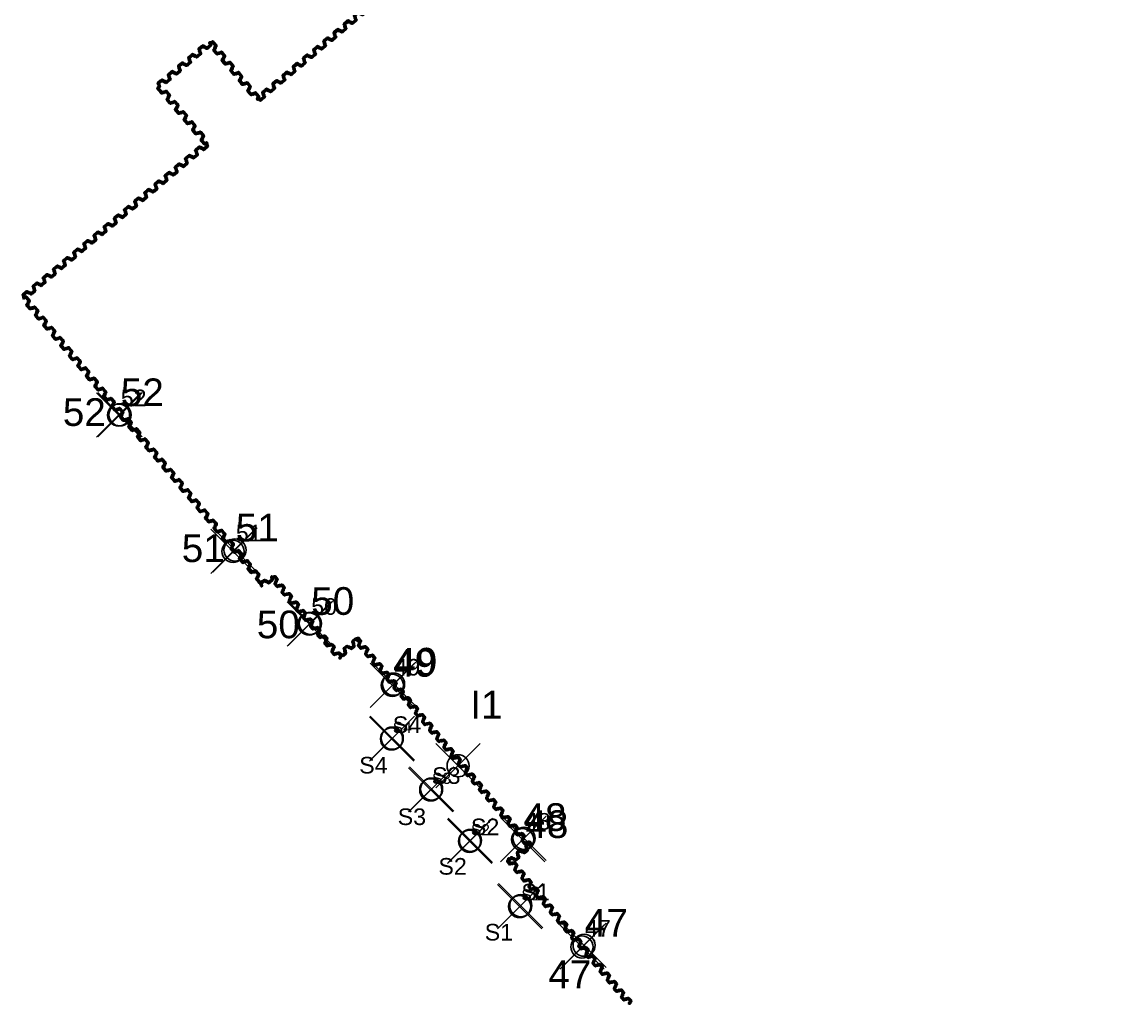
# Model space of a CAD drawing. Header units: millimetres. Extents: x 119306 to 119583, y 90285 to 90586.
# Drawn here: x 119307.5 to 119406.7, y 90413.3 to 90502.1 of the extents above; entities that cross this region are included whole.
import ezdxf

# ---------------------------------------------------------------- set-up
doc = ezdxf.new("R2010")
doc.units = ezdxf.units.MM
doc.header["$PDMODE"] = 35
doc.header["$PDSIZE"] = 2
doc.linetypes.add('Оси_200_Кронштадт_22$0$CENTER', pattern=[2, 1.25, -0.25, 0.25, -0.25])
doc.layers.add('_ТРАНШЕЯ', color=94, linetype='Continuous', lineweight=50)
for name, color, linetype in [('Лит Д Цикл 0', 7, 'Continuous'), ('Лит Д Цикл 54', 30, 'Continuous'), ('ЛитД Цикл 53', 3, 'Continuous'), ('Уч. 4 Инклинометры', 170, 'Continuous'), ('Уч.3 Цикл 23', 30, 'Continuous'), ('Уч.4 Цикл 0', 10, 'Continuous'), ('Уч.4 Цикл 50', 3, 'Continuous'), ('Уч.4 Цикл 51', 30, 'Continuous'), ('Шпунт уч.4', 10, 'Continuous')]:
    doc.layers.add(name, color=color, linetype=linetype)
doc.layers.add('ШПУНТ VL 606a', color=4, linetype='Continuous', lineweight=50, true_color=0x00ffff)
doc.layers.add('ШПУНТ Ларсен 5УМ', color=1, linetype='Continuous', lineweight=50, true_color=0xff0000)
doc.layers.get('_ТРАНШЕЯ').off()
doc.styles.get("Standard").update_dxf_attribs({"font": 'arial.ttf'})

# ---------------------------------------------------------------- blocks, each defined once
blk = doc.blocks.new('*U12')
at = {"layer": 'ШПУНТ Ларсен 5УМ'}
for points in [[(-0.515, 0.007), (-0.515, 0.011, -0.414214), (-0.503, 0.023), (-0.473, 0.023, -0.339474), (-0.467, 0.019), (-0.416, -0.171, 0.339474), (-0.389, -0.192), (-0.389, -0.192), (-0.098, -0.192, 0.339474), (-0.071, -0.171), (-0.02, 0.019, -0.339474), (-0.014, 0.023), (0.016, 0.023, -0.414214), (0.028, 0.011), (0.028, 0.007, -0.414214), (0.008, -0.013), (0.002, -0.013, -0.662315), (0, -0.009), (0.016, 0.007, 0.662315), (0.014, 0.012), (-0.004, 0.012, 0.339474), (-0.012, 0.007), (-0.065, -0.19, -0.339474), (-0.098, -0.215), (-0.389, -0.215), (-0.389, -0.215, -0.339474), (-0.422, -0.19), (-0.475, 0.007, 0.339474), (-0.483, 0.012), (-0.501, 0.012, 0.662315), (-0.503, 0.007), (-0.487, -0.009, -0.662315), (-0.489, -0.013), (-0.495, -0.013, -0.414214)], [(-0.015, -0.008), (-0.015, -0.012, 0.414214), (-0.003, -0.024), (0.027, -0.024, 0.339474), (0.033, -0.019), (0.084, 0.171, -0.339474), (0.111, 0.192), (0.111, 0.192), (0.402, 0.192, -0.339474), (0.429, 0.171), (0.48, -0.019, 0.339474), (0.486, -0.024), (0.516, -0.024, 0.414214), (0.528, -0.012), (0.528, -0.008, 0.414214), (0.508, 0.012), (0.502, 0.012, 0.662315), (0.5, 0.009), (0.516, -0.007, -0.662315), (0.514, -0.013), (0.496, -0.013, -0.339474), (0.488, -0.007), (0.435, 0.19, 0.339474), (0.402, 0.215), (0.111, 0.215), (0.111, 0.215, 0.339474), (0.078, 0.19), (0.025, -0.007, -0.339474), (0.017, -0.013), (-0.001, -0.013, -0.662315), (-0.003, -0.007), (0.013, 0.009, 0.662315), (0.011, 0.012), (0.005, 0.012, 0.414214)]]:
    blk.add_lwpolyline(points, format="xyb", close=True, dxfattribs=at)
blk = doc.blocks.new('*U13')
at = {"layer": '_ТРАНШЕЯ', "color": 0, "linetype": 'ByBlock', "lineweight": -2, "transparency": 16777216}
for p in [(-8, 0), (-7, 0), (-6, 0), (-5, 0), (-4, 0), (-3, 0), (-2, 0), (-1, 0), (0, 0)]:
    blk.add_blockref('*U12', p, dxfattribs=at)
blk = doc.blocks.new('*U14')
at = {"layer": 'ШПУНТ VL 606a'}
for points in [[(-0.2, -0.195), (-0.086, -0.195, 0.355341), (-0.057, -0.171), (-0.033, -0.028), (-0.029, 0.017, -0.402698), (-0.02, 0.025), (0.007, 0.023, -0.398568), (0.018, 0.011), (0.018, 0, -0.414214), (0.008, -0.01), (-0.004, -0.01, -0.668179), (-0.005, -0.007), (0.009, 0.007, 0.668179), (0.006, 0.014), (-0.012, 0.014, 0.387176), (-0.02, 0.006), (-0.024, -0.029), (-0.048, -0.182, -0.357864), (-0.082, -0.21), (-0.2, -0.21), (-0.517, -0.21, -0.357864), (-0.551, -0.182), (-0.576, -0.029), (-0.579, 0.006, 0.387176), (-0.587, 0.014), (-0.606, 0.014, 0.668179), (-0.608, 0.007), (-0.594, -0.007, -0.668179), (-0.596, -0.01), (-0.608, -0.01, -0.414214), (-0.618, 0), (-0.618, 0.011, -0.398568), (-0.606, 0.023), (-0.579, 0.025, -0.402698), (-0.57, 0.017), (-0.566, -0.028), (-0.543, -0.171, 0.355341), (-0.513, -0.195)], [(0.2, 0.195), (0.513, 0.195, -0.355341), (0.543, 0.171), (0.566, 0.028), (0.57, -0.017, 0.402698), (0.579, -0.025), (0.606, -0.023, 0.398568), (0.618, -0.011), (0.618, 0, 0.414214), (0.608, 0.01), (0.596, 0.01, 0.668179), (0.594, 0.007), (0.608, -0.007, -0.668179), (0.606, -0.014), (0.587, -0.014, -0.387176), (0.579, -0.006), (0.576, 0.029), (0.551, 0.182, 0.357864), (0.517, 0.21), (0.2, 0.21), (0.082, 0.21, 0.357864), (0.048, 0.182), (0.024, 0.029), (0.02, -0.006, -0.387176), (0.012, -0.014), (-0.006, -0.014, -0.668179), (-0.009, -0.007), (0.005, 0.007, 0.668179), (0.004, 0.01), (-0.008, 0.01, 0.414214), (-0.018, 0), (-0.018, -0.011, 0.398568), (-0.007, -0.023), (0.02, -0.025, 0.402698), (0.029, -0.017), (0.033, 0.028), (0.057, 0.171, -0.355341), (0.086, 0.195)]]:
    blk.add_lwpolyline(points, format="xyb", close=True, dxfattribs=at)
blk = doc.blocks.new('*U15')
at = {"layer": '_ТРАНШЕЯ', "color": 0, "linetype": 'ByBlock', "lineweight": -2, "transparency": 16777216}
blk.add_blockref('*U14', (0, 0), dxfattribs=at)
blk = doc.blocks.new('*U8')
at = {"layer": 'ШПУНТ Ларсен 5УМ'}
for points in [[(-0.515, 0.007), (-0.515, 0.011, -0.414214), (-0.503, 0.023), (-0.473, 0.023, -0.339474), (-0.467, 0.019), (-0.416, -0.171, 0.339474), (-0.389, -0.192), (-0.389, -0.192), (-0.098, -0.192, 0.339474), (-0.071, -0.171), (-0.02, 0.019, -0.339474), (-0.014, 0.023), (0.016, 0.023, -0.414214), (0.028, 0.011), (0.028, 0.007, -0.414214), (0.008, -0.013), (0.002, -0.013, -0.662315), (0, -0.009), (0.016, 0.007, 0.662315), (0.014, 0.012), (-0.004, 0.012, 0.339474), (-0.012, 0.007), (-0.065, -0.19, -0.339474), (-0.098, -0.215), (-0.389, -0.215), (-0.389, -0.215, -0.339474), (-0.422, -0.19), (-0.475, 0.007, 0.339474), (-0.483, 0.012), (-0.501, 0.012, 0.662315), (-0.503, 0.007), (-0.487, -0.009, -0.662315), (-0.489, -0.013), (-0.495, -0.013, -0.414214)], [(-0.015, -0.008), (-0.015, -0.012, 0.414214), (-0.003, -0.024), (0.027, -0.024, 0.339474), (0.033, -0.019), (0.084, 0.171, -0.339474), (0.111, 0.192), (0.111, 0.192), (0.402, 0.192, -0.339474), (0.429, 0.171), (0.48, -0.019, 0.339474), (0.486, -0.024), (0.516, -0.024, 0.414214), (0.528, -0.012), (0.528, -0.008, 0.414214), (0.508, 0.012), (0.502, 0.012, 0.662315), (0.5, 0.009), (0.516, -0.007, -0.662315), (0.514, -0.013), (0.496, -0.013, -0.339474), (0.488, -0.007), (0.435, 0.19, 0.339474), (0.402, 0.215), (0.111, 0.215), (0.111, 0.215, 0.339474), (0.078, 0.19), (0.025, -0.007, -0.339474), (0.017, -0.013), (-0.001, -0.013, -0.662315), (-0.003, -0.007), (0.013, 0.009, 0.662315), (0.011, 0.012), (0.005, 0.012, 0.414214)]]:
    blk.add_lwpolyline(points, format="xyb", close=True, dxfattribs=at)
blk = doc.blocks.new('*U9')
at = {"layer": '_ТРАНШЕЯ', "color": 0, "linetype": 'ByBlock', "lineweight": -2, "transparency": 16777216}
for p in [(-23, 0), (-22, 0), (-21, 0), (-20, 0), (-19, 0), (-18, 0), (-17, 0), (-16, 0), (-15, 0), (-14, 0), (-13, 0), (-12, 0), (-11, 0), (-10, 0), (-9, 0), (-8, 0), (-7, 0), (-6, 0), (-5, 0), (-4, 0), (-3, 0), (-2, 0), (-1, 0), (0, 0)]:
    blk.add_blockref('*U8', p, dxfattribs=at)
blk = doc.blocks.new('*U56')
at = {"layer": 'ШПУНТ Ларсен 5УМ'}
for points in [[(-0.515, 0.007), (-0.515, 0.011, -0.414214), (-0.503, 0.023), (-0.473, 0.023, -0.339474), (-0.467, 0.019), (-0.416, -0.171, 0.339474), (-0.389, -0.192), (-0.389, -0.192), (-0.098, -0.192, 0.339474), (-0.071, -0.171), (-0.02, 0.019, -0.339474), (-0.014, 0.023), (0.016, 0.023, -0.414214), (0.028, 0.011), (0.028, 0.007, -0.414214), (0.008, -0.013), (0.002, -0.013, -0.662315), (0, -0.009), (0.016, 0.007, 0.662315), (0.014, 0.012), (-0.004, 0.012, 0.339474), (-0.012, 0.007), (-0.065, -0.19, -0.339474), (-0.098, -0.215), (-0.389, -0.215), (-0.389, -0.215, -0.339474), (-0.422, -0.19), (-0.475, 0.007, 0.339474), (-0.483, 0.012), (-0.501, 0.012, 0.662315), (-0.503, 0.007), (-0.487, -0.009, -0.662315), (-0.489, -0.013), (-0.495, -0.013, -0.414214)], [(-0.015, -0.008), (-0.015, -0.012, 0.414214), (-0.003, -0.024), (0.027, -0.024, 0.339474), (0.033, -0.019), (0.084, 0.171, -0.339474), (0.111, 0.192), (0.111, 0.192), (0.402, 0.192, -0.339474), (0.429, 0.171), (0.48, -0.019, 0.339474), (0.486, -0.024), (0.516, -0.024, 0.414214), (0.528, -0.012), (0.528, -0.008, 0.414214), (0.508, 0.012), (0.502, 0.012, 0.662315), (0.5, 0.009), (0.516, -0.007, -0.662315), (0.514, -0.013), (0.496, -0.013, -0.339474), (0.488, -0.007), (0.435, 0.19, 0.339474), (0.402, 0.215), (0.111, 0.215), (0.111, 0.215, 0.339474), (0.078, 0.19), (0.025, -0.007, -0.339474), (0.017, -0.013), (-0.001, -0.013, -0.662315), (-0.003, -0.007), (0.013, 0.009, 0.662315), (0.011, 0.012), (0.005, 0.012, 0.414214)]]:
    blk.add_lwpolyline(points, format="xyb", close=True, dxfattribs=at)
blk = doc.blocks.new('*U57')
at = {"layer": '_ТРАНШЕЯ', "color": 0, "linetype": 'ByBlock', "lineweight": -2, "transparency": 16777216}
for p in [(-16, 0), (-15, 0), (-14, 0), (-13, 0), (-12, 0), (-11, 0), (-10, 0), (-9, 0), (-8, 0), (-7, 0), (-6, 0), (-5, 0), (-4, 0), (-3, 0), (-2, 0), (-1, 0), (0, 0)]:
    blk.add_blockref('*U56', p, dxfattribs=at)
blk = doc.blocks.new('*U11')
at = {"layer": 'ШПУНТ Ларсен 5УМ'}
for points in [[(-0.515, 0.007), (-0.515, 0.011, -0.414214), (-0.503, 0.023), (-0.473, 0.023, -0.339474), (-0.467, 0.019), (-0.416, -0.171, 0.339474), (-0.389, -0.192), (-0.389, -0.192), (-0.098, -0.192, 0.339474), (-0.071, -0.171), (-0.02, 0.019, -0.339474), (-0.014, 0.023), (0.016, 0.023, -0.414214), (0.028, 0.011), (0.028, 0.007, -0.414214), (0.008, -0.013), (0.002, -0.013, -0.662315), (0, -0.009), (0.016, 0.007, 0.662315), (0.014, 0.012), (-0.004, 0.012, 0.339474), (-0.012, 0.007), (-0.065, -0.19, -0.339474), (-0.098, -0.215), (-0.389, -0.215), (-0.389, -0.215, -0.339474), (-0.422, -0.19), (-0.475, 0.007, 0.339474), (-0.483, 0.012), (-0.501, 0.012, 0.662315), (-0.503, 0.007), (-0.487, -0.009, -0.662315), (-0.489, -0.013), (-0.495, -0.013, -0.414214)], [(-0.015, -0.008), (-0.015, -0.012, 0.414214), (-0.003, -0.024), (0.027, -0.024, 0.339474), (0.033, -0.019), (0.084, 0.171, -0.339474), (0.111, 0.192), (0.111, 0.192), (0.402, 0.192, -0.339474), (0.429, 0.171), (0.48, -0.019, 0.339474), (0.486, -0.024), (0.516, -0.024, 0.414214), (0.528, -0.012), (0.528, -0.008, 0.414214), (0.508, 0.012), (0.502, 0.012, 0.662315), (0.5, 0.009), (0.516, -0.007, -0.662315), (0.514, -0.013), (0.496, -0.013, -0.339474), (0.488, -0.007), (0.435, 0.19, 0.339474), (0.402, 0.215), (0.111, 0.215), (0.111, 0.215, 0.339474), (0.078, 0.19), (0.025, -0.007, -0.339474), (0.017, -0.013), (-0.001, -0.013, -0.662315), (-0.003, -0.007), (0.013, 0.009, 0.662315), (0.011, 0.012), (0.005, 0.012, 0.414214)]]:
    blk.add_lwpolyline(points, format="xyb", close=True, dxfattribs=at)
blk = doc.blocks.new('*U10')
at = {"layer": '_ТРАНШЕЯ', "color": 0, "linetype": 'ByBlock', "lineweight": -2, "transparency": 16777216}
for p in [(-1, 0), (0, 0)]:
    blk.add_blockref('*U11', p, dxfattribs=at)
blk = doc.blocks.new('*U7')
at = {"layer": 'ШПУНТ Ларсен 5УМ'}
for points in [[(-0.515, 0.007), (-0.515, 0.011, -0.414214), (-0.503, 0.023), (-0.473, 0.023, -0.339474), (-0.467, 0.019), (-0.416, -0.171, 0.339474), (-0.389, -0.192), (-0.389, -0.192), (-0.098, -0.192, 0.339474), (-0.071, -0.171), (-0.02, 0.019, -0.339474), (-0.014, 0.023), (0.016, 0.023, -0.414214), (0.028, 0.011), (0.028, 0.007, -0.414214), (0.008, -0.013), (0.002, -0.013, -0.662315), (0, -0.009), (0.016, 0.007, 0.662315), (0.014, 0.012), (-0.004, 0.012, 0.339474), (-0.012, 0.007), (-0.065, -0.19, -0.339474), (-0.098, -0.215), (-0.389, -0.215), (-0.389, -0.215, -0.339474), (-0.422, -0.19), (-0.475, 0.007, 0.339474), (-0.483, 0.012), (-0.501, 0.012, 0.662315), (-0.503, 0.007), (-0.487, -0.009, -0.662315), (-0.489, -0.013), (-0.495, -0.013, -0.414214)], [(-0.015, -0.008), (-0.015, -0.012, 0.414214), (-0.003, -0.024), (0.027, -0.024, 0.339474), (0.033, -0.019), (0.084, 0.171, -0.339474), (0.111, 0.192), (0.111, 0.192), (0.402, 0.192, -0.339474), (0.429, 0.171), (0.48, -0.019, 0.339474), (0.486, -0.024), (0.516, -0.024, 0.414214), (0.528, -0.012), (0.528, -0.008, 0.414214), (0.508, 0.012), (0.502, 0.012, 0.662315), (0.5, 0.009), (0.516, -0.007, -0.662315), (0.514, -0.013), (0.496, -0.013, -0.339474), (0.488, -0.007), (0.435, 0.19, 0.339474), (0.402, 0.215), (0.111, 0.215), (0.111, 0.215, 0.339474), (0.078, 0.19), (0.025, -0.007, -0.339474), (0.017, -0.013), (-0.001, -0.013, -0.662315), (-0.003, -0.007), (0.013, 0.009, 0.662315), (0.011, 0.012), (0.005, 0.012, 0.414214)]]:
    blk.add_lwpolyline(points, format="xyb", close=True, dxfattribs=at)
blk = doc.blocks.new('*U6')
at = {"layer": '_ТРАНШЕЯ', "color": 0, "linetype": 'ByBlock', "lineweight": -2, "transparency": 16777216}
for p in [(-1, 0), (0, 0)]:
    blk.add_blockref('*U7', p, dxfattribs=at)
blk = doc.blocks.new('*U16')
at = {"layer": 'ШПУНТ VL 606a'}
for points in [[(-0.2, -0.195), (-0.086, -0.195, 0.355341), (-0.057, -0.171), (-0.033, -0.028), (-0.029, 0.017, -0.402698), (-0.02, 0.025), (0.007, 0.023, -0.398568), (0.018, 0.011), (0.018, 0, -0.414214), (0.008, -0.01), (-0.004, -0.01, -0.668179), (-0.005, -0.007), (0.009, 0.007, 0.668179), (0.006, 0.014), (-0.012, 0.014, 0.387176), (-0.02, 0.006), (-0.024, -0.029), (-0.048, -0.182, -0.357864), (-0.082, -0.21), (-0.2, -0.21), (-0.517, -0.21, -0.357864), (-0.551, -0.182), (-0.576, -0.029), (-0.579, 0.006, 0.387176), (-0.587, 0.014), (-0.606, 0.014, 0.668179), (-0.608, 0.007), (-0.594, -0.007, -0.668179), (-0.596, -0.01), (-0.608, -0.01, -0.414214), (-0.618, 0), (-0.618, 0.011, -0.398568), (-0.606, 0.023), (-0.579, 0.025, -0.402698), (-0.57, 0.017), (-0.566, -0.028), (-0.543, -0.171, 0.355341), (-0.513, -0.195)], [(0.2, 0.195), (0.513, 0.195, -0.355341), (0.543, 0.171), (0.566, 0.028), (0.57, -0.017, 0.402698), (0.579, -0.025), (0.606, -0.023, 0.398568), (0.618, -0.011), (0.618, 0, 0.414214), (0.608, 0.01), (0.596, 0.01, 0.668179), (0.594, 0.007), (0.608, -0.007, -0.668179), (0.606, -0.014), (0.587, -0.014, -0.387176), (0.579, -0.006), (0.576, 0.029), (0.551, 0.182, 0.357864), (0.517, 0.21), (0.2, 0.21), (0.082, 0.21, 0.357864), (0.048, 0.182), (0.024, 0.029), (0.02, -0.006, -0.387176), (0.012, -0.014), (-0.006, -0.014, -0.668179), (-0.009, -0.007), (0.005, 0.007, 0.668179), (0.004, 0.01), (-0.008, 0.01, 0.414214), (-0.018, 0), (-0.018, -0.011, 0.398568), (-0.007, -0.023), (0.02, -0.025, 0.402698), (0.029, -0.017), (0.033, 0.028), (0.057, 0.171, -0.355341), (0.086, 0.195)]]:
    blk.add_lwpolyline(points, format="xyb", close=True, dxfattribs=at)
blk = doc.blocks.new('*U17')
at = {"layer": '_ТРАНШЕЯ', "color": 0, "linetype": 'ByBlock', "lineweight": -2, "transparency": 16777216}
for p in [(-32.265, 0), (-31.07, 0), (-29.875, 0), (-28.68, 0), (-27.485, 0), (-26.29, 0), (-25.095, 0), (-23.9, 0), (-22.705, 0), (-21.51, 0), (-20.315, 0), (-19.12, 0), (-17.925, 0), (-16.73, 0), (-15.535, 0), (-14.34, 0), (-13.145, 0), (-11.95, 0), (-10.755, 0), (-9.56, 0), (-8.365, 0), (-7.17, 0), (-5.975, 0), (-4.78, 0), (-3.585, 0), (-2.39, 0), (-1.195, 0), (0, 0)]:
    blk.add_blockref('*U16', p, dxfattribs=at)
blk = doc.blocks.new('*U66')
at = {"layer": 'ШПУНТ VL 606a', "color": 4, "true_color": 0x00ffff}
for points in [[(-0.2, -0.195), (-0.086, -0.195, 0.355341), (-0.057, -0.171), (-0.033, -0.028), (-0.029, 0.017, -0.402698), (-0.02, 0.025), (0.007, 0.023, -0.398568), (0.018, 0.011), (0.018, 0, -0.414214), (0.008, -0.01), (-0.004, -0.01, -0.668179), (-0.005, -0.007), (0.009, 0.007, 0.668179), (0.006, 0.014), (-0.012, 0.014, 0.387176), (-0.02, 0.006), (-0.024, -0.029), (-0.048, -0.182, -0.357864), (-0.082, -0.21), (-0.2, -0.21), (-0.517, -0.21, -0.357864), (-0.551, -0.182), (-0.576, -0.029), (-0.579, 0.006, 0.387176), (-0.587, 0.014), (-0.606, 0.014, 0.668179), (-0.608, 0.007), (-0.594, -0.007, -0.668179), (-0.596, -0.01), (-0.608, -0.01, -0.414214), (-0.618, 0), (-0.618, 0.011, -0.398568), (-0.606, 0.023), (-0.579, 0.025, -0.402698), (-0.57, 0.017), (-0.566, -0.028), (-0.543, -0.171, 0.355341), (-0.513, -0.195)], [(0.2, 0.195), (0.513, 0.195, -0.355341), (0.543, 0.171), (0.566, 0.028), (0.57, -0.017, 0.402698), (0.579, -0.025), (0.606, -0.023, 0.398568), (0.618, -0.011), (0.618, 0, 0.414214), (0.608, 0.01), (0.596, 0.01, 0.668179), (0.594, 0.007), (0.608, -0.007, -0.668179), (0.606, -0.014), (0.587, -0.014, -0.387176), (0.579, -0.006), (0.576, 0.029), (0.551, 0.182, 0.357864), (0.517, 0.21), (0.2, 0.21), (0.082, 0.21, 0.357864), (0.048, 0.182), (0.024, 0.029), (0.02, -0.006, -0.387176), (0.012, -0.014), (-0.006, -0.014, -0.668179), (-0.009, -0.007), (0.005, 0.007, 0.668179), (0.004, 0.01), (-0.008, 0.01, 0.414214), (-0.018, 0), (-0.018, -0.011, 0.398568), (-0.007, -0.023), (0.02, -0.025, 0.402698), (0.029, -0.017), (0.033, 0.028), (0.057, 0.171, -0.355341), (0.086, 0.195)]]:
    blk.add_lwpolyline(points, format="xyb", close=True, dxfattribs=at)
blk = doc.blocks.new('*U67')
at = {"layer": '_ТРАНШЕЯ', "color": 0, "linetype": 'ByBlock', "lineweight": -2, "transparency": 16777216}
for p in [(-99.6, 0), (-98.4, 0), (-97.2, 0), (-96, 0), (-94.8, 0), (-93.6, 0), (-92.4, 0), (-91.2, 0), (-90, 0), (-88.8, 0), (-87.6, 0), (-86.4, 0), (-85.2, 0), (-84, 0), (-82.8, 0), (-81.6, 0), (-80.4, 0), (-79.2, 0), (-78, 0), (-76.8, 0), (-75.6, 0), (-74.4, 0), (-73.2, 0), (-72, 0), (-70.8, 0), (-69.6, 0), (-68.4, 0), (-67.2, 0), (-66, 0), (-64.8, 0), (-63.6, 0), (-62.4, 0), (-61.2, 0), (-60, 0), (-58.8, 0), (-57.6, 0), (-56.4, 0), (-55.2, 0), (-54, 0), (-52.8, 0), (-51.6, 0), (-50.4, 0), (-49.2, 0), (-48, 0), (-46.8, 0), (-45.6, 0), (-44.4, 0), (-43.2, 0), (-42, 0), (-40.8, 0), (-39.6, 0), (-38.4, 0), (-37.2, 0), (-36, 0), (-34.8, 0), (-33.6, 0), (-32.4, 0), (-31.2, 0), (-30, 0), (-28.8, 0), (-27.6, 0), (-26.4, 0), (-25.2, 0), (-24, 0), (-22.8, 0), (-21.6, 0), (-20.4, 0), (-19.2, 0), (-18, 0), (-16.8, 0), (-15.6, 0), (-14.4, 0), (-13.2, 0), (-12, 0), (-10.8, 0), (-9.6, 0), (-8.4, 0), (-7.2, 0), (-6, 0), (-4.8, 0), (-3.6, 0), (-2.4, 0), (-1.2, 0), (0, 0)]:
    blk.add_blockref('*U66', p, dxfattribs=at)
blk = doc.blocks.new('*U51')
at = {"layer": 'ШПУНТ VL 606a', "color": 4, "true_color": 0x00ffff}
for points in [[(-0.2, -0.195), (-0.086, -0.195, 0.355341), (-0.057, -0.171), (-0.033, -0.028), (-0.029, 0.017, -0.402698), (-0.02, 0.025), (0.007, 0.023, -0.398568), (0.018, 0.011), (0.018, 0, -0.414214), (0.008, -0.01), (-0.004, -0.01, -0.668179), (-0.005, -0.007), (0.009, 0.007, 0.668179), (0.006, 0.014), (-0.012, 0.014, 0.387176), (-0.02, 0.006), (-0.024, -0.029), (-0.048, -0.182, -0.357864), (-0.082, -0.21), (-0.2, -0.21), (-0.517, -0.21, -0.357864), (-0.551, -0.182), (-0.576, -0.029), (-0.579, 0.006, 0.387176), (-0.587, 0.014), (-0.606, 0.014, 0.668179), (-0.608, 0.007), (-0.594, -0.007, -0.668179), (-0.596, -0.01), (-0.608, -0.01, -0.414214), (-0.618, 0), (-0.618, 0.011, -0.398568), (-0.606, 0.023), (-0.579, 0.025, -0.402698), (-0.57, 0.017), (-0.566, -0.028), (-0.543, -0.171, 0.355341), (-0.513, -0.195)], [(0.2, 0.195), (0.513, 0.195, -0.355341), (0.543, 0.171), (0.566, 0.028), (0.57, -0.017, 0.402698), (0.579, -0.025), (0.606, -0.023, 0.398568), (0.618, -0.011), (0.618, 0, 0.414214), (0.608, 0.01), (0.596, 0.01, 0.668179), (0.594, 0.007), (0.608, -0.007, -0.668179), (0.606, -0.014), (0.587, -0.014, -0.387176), (0.579, -0.006), (0.576, 0.029), (0.551, 0.182, 0.357864), (0.517, 0.21), (0.2, 0.21), (0.082, 0.21, 0.357864), (0.048, 0.182), (0.024, 0.029), (0.02, -0.006, -0.387176), (0.012, -0.014), (-0.006, -0.014, -0.668179), (-0.009, -0.007), (0.005, 0.007, 0.668179), (0.004, 0.01), (-0.008, 0.01, 0.414214), (-0.018, 0), (-0.018, -0.011, 0.398568), (-0.007, -0.023), (0.02, -0.025, 0.402698), (0.029, -0.017), (0.033, 0.028), (0.057, 0.171, -0.355341), (0.086, 0.195)]]:
    blk.add_lwpolyline(points, format="xyb", close=True, dxfattribs=at)
blk = doc.blocks.new('*U52')
at = {"layer": '_ТРАНШЕЯ', "color": 0, "linetype": 'ByBlock', "lineweight": -2, "transparency": 16777216}
for p in [(-4.8, 0), (-3.6, 0), (-2.4, 0), (-1.2, 0), (0, 0)]:
    blk.add_blockref('*U51', p, dxfattribs=at)
blk = doc.blocks.new('*U53')
at = {"layer": 'ШПУНТ VL 606a', "color": 4, "true_color": 0x00ffff}
for points in [[(-0.2, -0.195), (-0.086, -0.195, 0.355341), (-0.057, -0.171), (-0.033, -0.028), (-0.029, 0.017, -0.402698), (-0.02, 0.025), (0.007, 0.023, -0.398568), (0.018, 0.011), (0.018, 0, -0.414214), (0.008, -0.01), (-0.004, -0.01, -0.668179), (-0.005, -0.007), (0.009, 0.007, 0.668179), (0.006, 0.014), (-0.012, 0.014, 0.387176), (-0.02, 0.006), (-0.024, -0.029), (-0.048, -0.182, -0.357864), (-0.082, -0.21), (-0.2, -0.21), (-0.517, -0.21, -0.357864), (-0.551, -0.182), (-0.576, -0.029), (-0.579, 0.006, 0.387176), (-0.587, 0.014), (-0.606, 0.014, 0.668179), (-0.608, 0.007), (-0.594, -0.007, -0.668179), (-0.596, -0.01), (-0.608, -0.01, -0.414214), (-0.618, 0), (-0.618, 0.011, -0.398568), (-0.606, 0.023), (-0.579, 0.025, -0.402698), (-0.57, 0.017), (-0.566, -0.028), (-0.543, -0.171, 0.355341), (-0.513, -0.195)], [(0.2, 0.195), (0.513, 0.195, -0.355341), (0.543, 0.171), (0.566, 0.028), (0.57, -0.017, 0.402698), (0.579, -0.025), (0.606, -0.023, 0.398568), (0.618, -0.011), (0.618, 0, 0.414214), (0.608, 0.01), (0.596, 0.01, 0.668179), (0.594, 0.007), (0.608, -0.007, -0.668179), (0.606, -0.014), (0.587, -0.014, -0.387176), (0.579, -0.006), (0.576, 0.029), (0.551, 0.182, 0.357864), (0.517, 0.21), (0.2, 0.21), (0.082, 0.21, 0.357864), (0.048, 0.182), (0.024, 0.029), (0.02, -0.006, -0.387176), (0.012, -0.014), (-0.006, -0.014, -0.668179), (-0.009, -0.007), (0.005, 0.007, 0.668179), (0.004, 0.01), (-0.008, 0.01, 0.414214), (-0.018, 0), (-0.018, -0.011, 0.398568), (-0.007, -0.023), (0.02, -0.025, 0.402698), (0.029, -0.017), (0.033, 0.028), (0.057, 0.171, -0.355341), (0.086, 0.195)]]:
    blk.add_lwpolyline(points, format="xyb", close=True, dxfattribs=at)
blk = doc.blocks.new('*U30')
at = {"layer": '_ТРАНШЕЯ', "color": 0, "linetype": 'ByBlock', "lineweight": -2, "transparency": 16777216}
for p in [(-4.8, 0), (-3.6, 0), (-2.4, 0), (-1.2, 0), (0, 0)]:
    blk.add_blockref('*U53', p, dxfattribs=at)
blk = doc.blocks.new('*U31')
at = {"layer": 'ШПУНТ VL 606a', "color": 4, "true_color": 0x00ffff}
for points in [[(-0.2, -0.195), (-0.086, -0.195, 0.355341), (-0.057, -0.171), (-0.033, -0.028), (-0.029, 0.017, -0.402698), (-0.02, 0.025), (0.007, 0.023, -0.398568), (0.018, 0.011), (0.018, 0, -0.414214), (0.008, -0.01), (-0.004, -0.01, -0.668179), (-0.005, -0.007), (0.009, 0.007, 0.668179), (0.006, 0.014), (-0.012, 0.014, 0.387176), (-0.02, 0.006), (-0.024, -0.029), (-0.048, -0.182, -0.357864), (-0.082, -0.21), (-0.2, -0.21), (-0.517, -0.21, -0.357864), (-0.551, -0.182), (-0.576, -0.029), (-0.579, 0.006, 0.387176), (-0.587, 0.014), (-0.606, 0.014, 0.668179), (-0.608, 0.007), (-0.594, -0.007, -0.668179), (-0.596, -0.01), (-0.608, -0.01, -0.414214), (-0.618, 0), (-0.618, 0.011, -0.398568), (-0.606, 0.023), (-0.579, 0.025, -0.402698), (-0.57, 0.017), (-0.566, -0.028), (-0.543, -0.171, 0.355341), (-0.513, -0.195)], [(0.2, 0.195), (0.513, 0.195, -0.355341), (0.543, 0.171), (0.566, 0.028), (0.57, -0.017, 0.402698), (0.579, -0.025), (0.606, -0.023, 0.398568), (0.618, -0.011), (0.618, 0, 0.414214), (0.608, 0.01), (0.596, 0.01, 0.668179), (0.594, 0.007), (0.608, -0.007, -0.668179), (0.606, -0.014), (0.587, -0.014, -0.387176), (0.579, -0.006), (0.576, 0.029), (0.551, 0.182, 0.357864), (0.517, 0.21), (0.2, 0.21), (0.082, 0.21, 0.357864), (0.048, 0.182), (0.024, 0.029), (0.02, -0.006, -0.387176), (0.012, -0.014), (-0.006, -0.014, -0.668179), (-0.009, -0.007), (0.005, 0.007, 0.668179), (0.004, 0.01), (-0.008, 0.01, 0.414214), (-0.018, 0), (-0.018, -0.011, 0.398568), (-0.007, -0.023), (0.02, -0.025, 0.402698), (0.029, -0.017), (0.033, 0.028), (0.057, 0.171, -0.355341), (0.086, 0.195)]]:
    blk.add_lwpolyline(points, format="xyb", close=True, dxfattribs=at)
blk = doc.blocks.new('*U32')
at = {"layer": '_ТРАНШЕЯ', "color": 0, "linetype": 'ByBlock', "lineweight": -2, "transparency": 16777216}
for p in [(-20.332, 0), (-19.136, 0), (-17.94, 0), (-16.744, 0), (-15.548, 0), (-14.352, 0), (-13.156, 0), (-11.96, 0), (-10.764, 0), (-9.568, 0), (-8.372, 0), (-7.176, 0), (-5.98, 0), (-4.784, 0), (-3.588, 0), (-2.392, 0), (-1.196, 0), (0, 0)]:
    blk.add_blockref('*U31', p, dxfattribs=at)
blk = doc.blocks.new('*U33')
at = {"layer": 'ШПУНТ VL 606a', "color": 4, "true_color": 0x00ffff}
for points in [[(-0.2, -0.195), (-0.086, -0.195, 0.355341), (-0.057, -0.171), (-0.033, -0.028), (-0.029, 0.017, -0.402698), (-0.02, 0.025), (0.007, 0.023, -0.398568), (0.018, 0.011), (0.018, 0, -0.414214), (0.008, -0.01), (-0.004, -0.01, -0.668179), (-0.005, -0.007), (0.009, 0.007, 0.668179), (0.006, 0.014), (-0.012, 0.014, 0.387176), (-0.02, 0.006), (-0.024, -0.029), (-0.048, -0.182, -0.357864), (-0.082, -0.21), (-0.2, -0.21), (-0.517, -0.21, -0.357864), (-0.551, -0.182), (-0.576, -0.029), (-0.579, 0.006, 0.387176), (-0.587, 0.014), (-0.606, 0.014, 0.668179), (-0.608, 0.007), (-0.594, -0.007, -0.668179), (-0.596, -0.01), (-0.608, -0.01, -0.414214), (-0.618, 0), (-0.618, 0.011, -0.398568), (-0.606, 0.023), (-0.579, 0.025, -0.402698), (-0.57, 0.017), (-0.566, -0.028), (-0.543, -0.171, 0.355341), (-0.513, -0.195)], [(0.2, 0.195), (0.513, 0.195, -0.355341), (0.543, 0.171), (0.566, 0.028), (0.57, -0.017, 0.402698), (0.579, -0.025), (0.606, -0.023, 0.398568), (0.618, -0.011), (0.618, 0, 0.414214), (0.608, 0.01), (0.596, 0.01, 0.668179), (0.594, 0.007), (0.608, -0.007, -0.668179), (0.606, -0.014), (0.587, -0.014, -0.387176), (0.579, -0.006), (0.576, 0.029), (0.551, 0.182, 0.357864), (0.517, 0.21), (0.2, 0.21), (0.082, 0.21, 0.357864), (0.048, 0.182), (0.024, 0.029), (0.02, -0.006, -0.387176), (0.012, -0.014), (-0.006, -0.014, -0.668179), (-0.009, -0.007), (0.005, 0.007, 0.668179), (0.004, 0.01), (-0.008, 0.01, 0.414214), (-0.018, 0), (-0.018, -0.011, 0.398568), (-0.007, -0.023), (0.02, -0.025, 0.402698), (0.029, -0.017), (0.033, 0.028), (0.057, 0.171, -0.355341), (0.086, 0.195)]]:
    blk.add_lwpolyline(points, format="xyb", close=True, dxfattribs=at)
blk = doc.blocks.new('*U34')
at = {"layer": '_ТРАНШЕЯ', "color": 0, "linetype": 'ByBlock', "lineweight": -2, "transparency": 16777216}
for p in [(-4.8, 0), (-3.6, 0), (-2.4, 0), (-1.2, 0), (0, 0)]:
    blk.add_blockref('*U33', p, dxfattribs=at)
blk = doc.blocks.new('1')
at = {"layer": 'ШПУНТ VL 606a', "color": 4}
for points in [[(119337.577, 90451.467), (119337.781, 90451.228, -0.355341), (119337.781, 90451.19), (119337.688, 90451.08), (119337.656, 90451.047, 0.402698), (119337.656, 90451.035), (119337.675, 90451.016, 0.398568), (119337.691, 90451.015), (119337.7, 90451.022, 0.414214), (119337.701, 90451.036), (119337.693, 90451.046, 0.668179), (119337.69, 90451.044), (119337.688, 90451.024, -0.668179), (119337.681, 90451.022), (119337.669, 90451.036, -0.387176), (119337.67, 90451.047), (119337.694, 90451.073), (119337.795, 90451.19, 0.357864), (119337.794, 90451.235), (119337.589, 90451.476), (119337.513, 90451.566, 0.357864), (119337.469, 90451.574), (119337.337, 90451.493), (119337.308, 90451.473, -0.387176), (119337.297, 90451.474), (119337.285, 90451.488, -0.668179), (119337.288, 90451.495), (119337.308, 90451.493, 0.668179), (119337.31, 90451.496), (119337.302, 90451.506, 0.414214), (119337.288, 90451.507), (119337.279, 90451.499, 0.398568), (119337.277, 90451.483), (119337.294, 90451.461, 0.402698), (119337.305, 90451.46), (119337.343, 90451.486), (119337.467, 90451.56, -0.355341), (119337.504, 90451.553)], [(119332.711, 90447.187), (119332.914, 90446.948, 0.355341), (119332.951, 90446.941), (119333.075, 90447.015), (119333.113, 90447.042, -0.402698), (119333.124, 90447.04), (119333.141, 90447.018, -0.398568), (119333.139, 90447.002), (119333.13, 90446.994, -0.414214), (119333.116, 90446.995), (119333.108, 90447.005, -0.668179), (119333.11, 90447.008), (119333.13, 90447.006, 0.668179), (119333.133, 90447.013), (119333.122, 90447.027, 0.387176), (119333.11, 90447.028), (119333.081, 90447.008), (119332.949, 90446.927, -0.357864), (119332.905, 90446.935), (119332.7, 90447.177), (119332.564, 90447.341, -0.357864), (119332.563, 90447.385), (119332.664, 90447.503), (119332.689, 90447.528, 0.387176), (119332.689, 90447.539), (119332.677, 90447.553, 0.668179), (119332.67, 90447.551), (119332.669, 90447.531, -0.668179), (119332.665, 90447.53), (119332.657, 90447.539, -0.414214), (119332.659, 90447.553), (119332.667, 90447.561, -0.398568), (119332.684, 90447.56), (119332.702, 90447.54, -0.402698), (119332.702, 90447.528), (119332.671, 90447.496), (119332.577, 90447.385, 0.355341), (119332.578, 90447.348)], [(119341.922, 90446.439), (119342.161, 90446.642, 0.355341), (119342.168, 90446.679), (119342.093, 90446.803), (119342.067, 90446.84, -0.402698), (119342.069, 90446.852), (119342.09, 90446.869, -0.398568), (119342.107, 90446.867), (119342.114, 90446.858, -0.414214), (119342.113, 90446.844), (119342.104, 90446.836, -0.668179), (119342.101, 90446.838), (119342.102, 90446.858, 0.668179), (119342.096, 90446.861), (119342.082, 90446.849, 0.387176), (119342.08, 90446.838), (119342.101, 90446.809), (119342.181, 90446.677, -0.357864), (119342.173, 90446.633), (119341.931, 90446.428), (119341.842, 90446.352, -0.357864), (119341.798, 90446.351), (119341.68, 90446.451), (119341.655, 90446.476, 0.387176), (119341.643, 90446.477), (119341.63, 90446.465, 0.668179), (119341.632, 90446.458), (119341.652, 90446.456, -0.668179), (119341.653, 90446.453), (119341.644, 90446.445, -0.414214), (119341.63, 90446.446), (119341.622, 90446.455, -0.398568), (119341.623, 90446.471), (119341.643, 90446.49, -0.402698), (119341.654, 90446.49), (119341.687, 90446.458), (119341.797, 90446.364, 0.355341), (119341.835, 90446.365)]]:
    blk.add_lwpolyline(points, format="xyb", close=True, dxfattribs=at)
at = {"layer": 'ШПУНТ Ларсен 5УМ', "color": 4, "elevation": 0}
for points in [[(119349.377, 90396.026), (119349.374, 90396.023, -0.414214), (119349.357, 90396.025), (119349.337, 90396.048, -0.339474), (119349.337, 90396.055), (119349.449, 90396.217, 0.339474), (119349.447, 90396.251), (119349.447, 90396.251), (119349.259, 90396.473, 0.339474), (119349.225, 90396.48), (119349.047, 90396.395, -0.339474), (119349.04, 90396.397), (119349.021, 90396.42, -0.414214), (119349.022, 90396.437), (119349.025, 90396.44, -0.414214), (119349.053, 90396.437), (119349.057, 90396.433, -0.662315), (119349.056, 90396.429), (119349.033, 90396.431, 0.662315), (119349.03, 90396.426), (119349.042, 90396.412, 0.339474), (119349.052, 90396.41), (119349.235, 90396.497, -0.339474), (119349.276, 90396.488), (119349.465, 90396.266), (119349.465, 90396.266, -0.339474), (119349.467, 90396.224), (119349.351, 90396.057, 0.339474), (119349.352, 90396.047), (119349.364, 90396.033, 0.662315), (119349.369, 90396.035), (119349.371, 90396.058, -0.662315), (119349.375, 90396.059), (119349.379, 90396.054, -0.414214)], [(119364.762, 90377.659), (119364.764, 90377.656, 0.414214), (119364.781, 90377.655), (119364.805, 90377.674, 0.339474), (119364.806, 90377.682), (119364.722, 90377.86, -0.339474), (119364.729, 90377.893), (119364.729, 90377.893), (119364.966, 90378.094, -0.339474), (119365, 90378.096), (119365.162, 90377.984, 0.339474), (119365.169, 90377.984), (119365.192, 90378.004, 0.414214), (119365.193, 90378.021), (119365.191, 90378.024, 0.414214), (119365.163, 90378.026), (119365.158, 90378.022, 0.662315), (119365.159, 90378.019), (119365.182, 90378.016, -0.662315), (119365.184, 90378.011), (119365.169, 90377.999, -0.339474), (119365.16, 90377.999), (119364.992, 90378.114, 0.339474), (119364.951, 90378.112), (119364.713, 90377.91), (119364.713, 90377.91, 0.339474), (119364.705, 90377.87), (119364.792, 90377.686, -0.339474), (119364.79, 90377.676), (119364.776, 90377.664, -0.662315), (119364.771, 90377.667), (119364.772, 90377.69, 0.662315), (119364.769, 90377.691), (119364.764, 90377.687, 0.414214)]]:
    blk.add_lwpolyline(points, format="xyb", close=True, dxfattribs=at)
at = {"layer": 'ШПУНТ Ларсен 5УМ', "color": 4}
blk.add_lwpolyline([(119366.668, 90379.082), (119366.665, 90379.079, -0.414214), (119366.648, 90379.081), (119366.628, 90379.104, -0.339474), (119366.628, 90379.111), (119366.74, 90379.273, 0.339474), (119366.738, 90379.307), (119366.738, 90379.307), (119366.55, 90379.529, 0.339474), (119366.516, 90379.536), (119366.338, 90379.451, -0.339474), (119366.331, 90379.453), (119366.312, 90379.476, -0.414214), (119366.313, 90379.493), (119366.316, 90379.495, -0.414214), (119366.344, 90379.493), (119366.348, 90379.488, -0.662315), (119366.347, 90379.485), (119366.324, 90379.487, 0.662315), (119366.321, 90379.482), (119366.333, 90379.468, 0.339474), (119366.343, 90379.465), (119366.526, 90379.553, -0.339474), (119366.567, 90379.544), (119366.756, 90379.322), (119366.756, 90379.322, -0.339474), (119366.758, 90379.28), (119366.642, 90379.113, 0.339474), (119366.643, 90379.103), (119366.655, 90379.089, 0.662315), (119366.66, 90379.091), (119366.662, 90379.114, -0.662315), (119366.666, 90379.115), (119366.67, 90379.11, -0.414214)], format="xyb", close=True, dxfattribs=at)
at = {"layer": '_ТРАНШЕЯ', "color": 4, "linetype": 'Оси_200_Кронштадт_22$0$CENTER', "lineweight": 50, "extrusion": (0, 0, -1), "zscale": -1}
for name, p, rotation in [('*U67', (-119418.445, 90511.744), 139.6336117353661), ('*U30', (-119336.776, 90451.101), 139.6336117353661), ('*U34', (-119336.616, 90442.894), 229.633611735366), ('*U32', (-119321.056, 90428.813), 319.6336117353661), ('*U17', (-119341.885, 90403.314, 0), 229.633611735366), ('*U15', (-119342.692, 90402.898, 0), 319.6336117353661), ('*U13', (-119343.544, 90402.899, 0), 49.63361173536605), ('*U9', (-119351.12, 90397.384), 49.63361173536605)]:
    blk.add_blockref(name, p, dxfattribs=dict(at, rotation=rotation))
at = {"layer": '_ТРАНШЕЯ', "color": 4, "linetype": 'Оси_200_Кронштадт_22$0$CENTER', "lineweight": 50}
for name, p, rotation in [('*U52', (119341.186, 90446.921), 310.3663882646339), ('*U10', (119349.813, 90396.685, 0), 220.3663882646338), ('*U6', (119366.308, 90378.983, 0), 40.36638826463394), ('*U57', (119365.044, 90377.607), 130.3663882646339)]:
    blk.add_blockref(name, p, dxfattribs=dict(at, rotation=rotation))
blk = doc.blocks.new('шпунт')
at = {"layer": 'Уч.3 Цикл 23'}
blk.add_blockref('1', (0, 0), dxfattribs=at)

msp = doc.modelspace()

# ---------------------------------------------------------------- linework, layer by layer
at = {"layer": 'Лит Д Цикл 0', "color": 5}
for p in [(119340.862, 90437.338, 9.897), (119344.407, 90432.738, 9.616), (119347.905, 90428.092, 9.442), (119352.425, 90422.199, 9.43)]:
    msp.add_point(p, dxfattribs=at)
at = {"layer": 'Лит Д Цикл 54', "color": 30}
for p in [(119340.926, 90437.403, 9.774), (119344.477, 90432.806, 9.494), (119347.984, 90428.17, 9.318), (119352.533, 90422.285, 9.26)]:
    msp.add_point(p, dxfattribs=at)
at = {"layer": 'ЛитД Цикл 53', "color": 3}
for p in [(119340.927, 90437.403, 9.773), (119344.475, 90432.806, 9.493), (119347.981, 90428.17, 9.321), (119352.531, 90422.286, 9.266)]:
    msp.add_point(p, dxfattribs=at)
at = {"layer": 'Уч. 4 Инклинометры', "color": 5}
msp.add_point((119346.871, 90434.908, 7.526), dxfattribs=at)
at = {"layer": 'Уч.4 Цикл 0'}
for p in [(119316.223, 90466.572, 6.651), (119326.557, 90454.271, 7.601), (119333.427, 90447.706, 7.335), (119340.932, 90442.175, 7.588), (119352.698, 90428.248, 7.601), (119358.053, 90418.551, 7.484)]:
    msp.add_point(p, dxfattribs=at)
at = {"layer": 'Уч.4 Цикл 50', "color": 3}
for p in [(119316.346, 90466.601, 6.624), (119326.726, 90454.387, 6.672), (119333.535, 90447.758, 6.571), (119341.045, 90442.278, 6.658), (119352.812, 90428.365, 6.623), (119358.244, 90418.7, 6.552)]:
    msp.add_point(p, dxfattribs=at)
at = {"layer": 'Уч.4 Цикл 51', "color": 30}
for p in [(119316.34, 90466.598, 6.476), (119326.727, 90454.388), (119333.533, 90447.761), (119341.043, 90442.28), (119352.821, 90428.362, 6.616), (119358.25, 90418.707, 6.52)]:
    msp.add_point(p, dxfattribs=at)

# ---------------------------------------------------------------- block references
at = {"layer": 'Шпунт уч.4', "rotation": 359.5972453228373}
msp.add_blockref('шпунт', (-645.627, 889.787, 7.335), dxfattribs=at)

# ---------------------------------------------------------------- texts
at = {"layer": 'Лит Д Цикл 0', "color": 5}
for s, p in [('S4', (119337.944, 90434.214, 9.929)), ('S3', (119341.419, 90429.559)), ('S2', (119345.095, 90425.08)), ('S1', (119349.275, 90419.134))]:
    msp.add_text(s, height=1.5, dxfattribs=at).set_placement(p)
at = {"layer": 'Лит Д Цикл 54'}
for s, p in [('S4', (119340.977, 90437.873, 19.703)), ('S3', (119344.528, 90433.276, 9.494)), ('S2', (119348.035, 90428.64, 9.318)), ('S1', (119352.585, 90422.756, 9.26))]:
    msp.add_text(s, height=1, dxfattribs=at).set_placement(p)
at = {"layer": 'ЛитД Цикл 53'}
for s, p in [('S4', (119340.978, 90437.873, 19.701)), ('S3', (119344.526, 90433.276, 9.493)), ('S2', (119348.032, 90428.64, 9.321)), ('S1', (119352.582, 90422.756, 9.266))]:
    msp.add_text(s, height=1.5, dxfattribs=at).set_placement(p)
at = {"layer": 'Уч.4 Цикл 0', "color": 1}
for s, p in [('52', (119311.189, 90465.596)), ('51', (119321.924, 90453.304)), ('50', (119328.699, 90446.424)), ('49', (119341.123, 90443.057, 14.246)), ('48', (119352.939, 90428.389, 14.225)), ('47', (119355.017, 90414.83))]:
    msp.add_text(s, height=2.5, dxfattribs=at).set_placement(p)
at = {"layer": 'Уч.4 Цикл 0', "color": 5}
msp.add_text('I1', height=2.5, dxfattribs=at).set_placement((119347.974, 90439.178))
at = {"layer": 'Уч.4 Цикл 50'}
for s, p in [('52', (119316.424, 90467.381, 6.624)), ('51', (119326.804, 90455.167, 6.672)), ('50', (119333.613, 90448.537, 6.571)), ('49', (119341.009, 90442.955, 7.588)), ('48', (119352.775, 90429.027, 7.601)), ('47', (119358.321, 90419.48, 6.552))]:
    msp.add_text(s, height=2.5, dxfattribs=at).set_placement(p)
at = {"layer": 'Уч.4 Цикл 51'}
for s, p in [('52', (119316.418, 90467.377, 6.476)), ('51', (119326.805, 90455.167)), ('50', (119333.611, 90448.54)), ('49', (119341.121, 90443.06, 7.588)), ('48', (119352.898, 90429.141, 14.217)), ('47', (119358.328, 90419.486, 6.52))]:
    msp.add_text(s, height=1.5, dxfattribs=at).set_placement(p)

doc.saveas('drawing.dxf')
